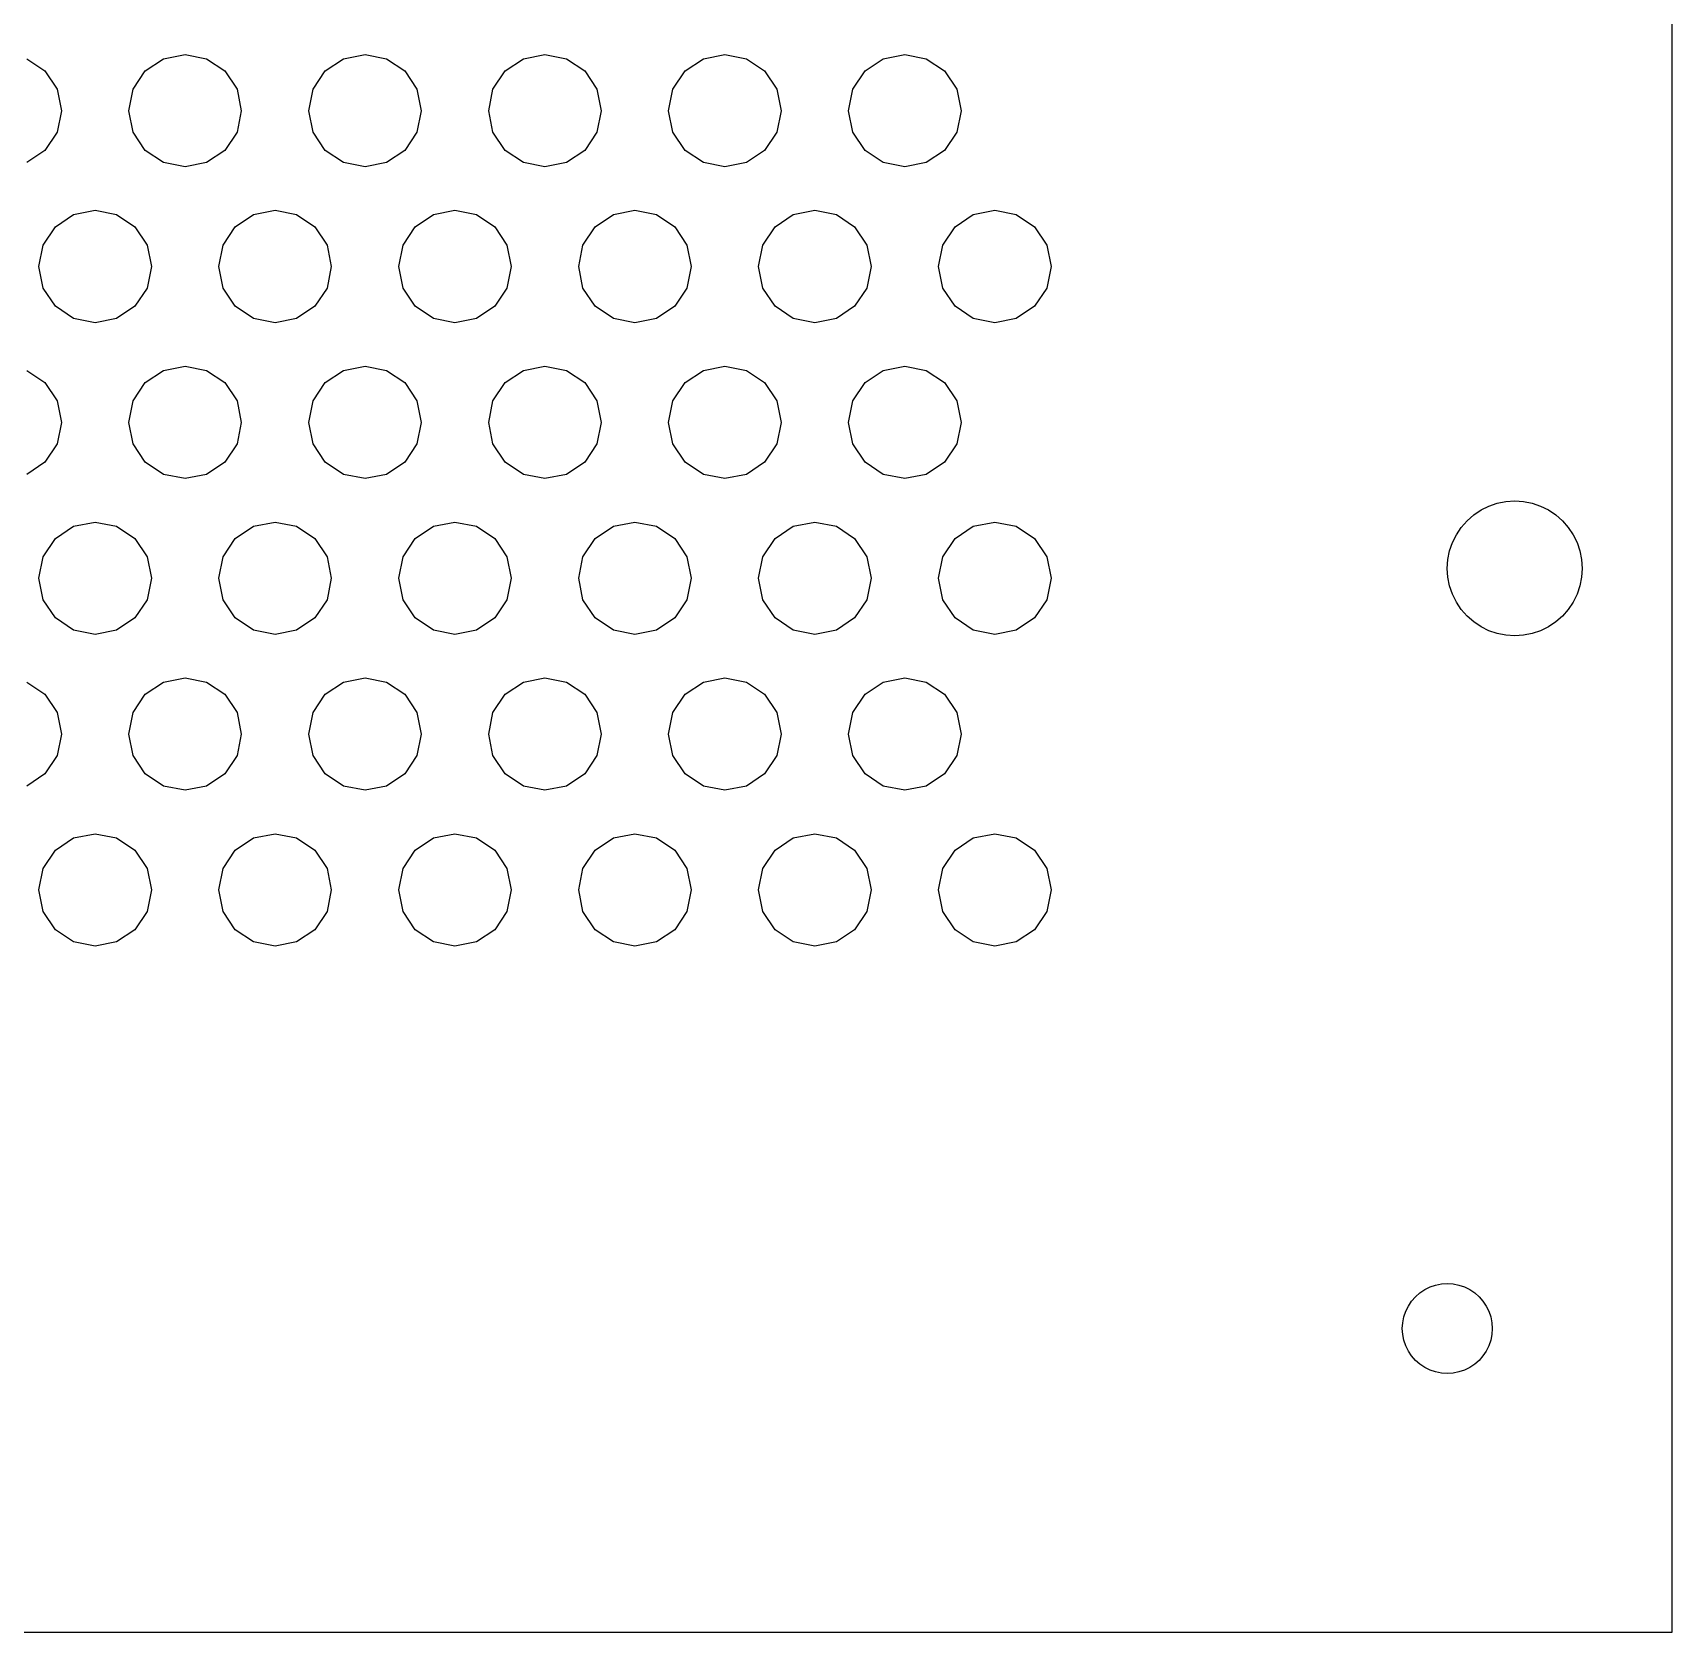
# Model space of a CAD drawing. Header units: metres. Extents: x 0 to 569, y 6 to 314.
# Drawn here: x 495.7 to 568.6, y 6 to 77.1 of the extents above; entities that cross this region are included whole.
import ezdxf

# ---------------------------------------------------------------- set-up
doc = ezdxf.new("R2010")
doc.units = ezdxf.units.M

msp = doc.modelspace()

# ---------------------------------------------------------------- linework, layer by layer
for p, q in [((568.62, 6), (568.62, 313.756)), ((495.457, 75.9507), (496.268, 75.4088)), ((500.732, 75.4088), (501.543, 75.9507)), ((501.543, 75.9507), (502.5, 76.141)), ((502.5, 76.141), (503.457, 75.9507)), ((503.457, 75.9507), (504.268, 75.4088)), ((508.732, 75.4088), (509.543, 75.9507)), ((509.543, 75.9507), (510.5, 76.141)), ((510.5, 76.141), (511.457, 75.9507)), ((511.457, 75.9507), (512.268, 75.4088)), ((516.732, 75.4088), (517.543, 75.9507)), ((517.543, 75.9507), (518.5, 76.141)), ((518.5, 76.141), (519.457, 75.9507)), ((519.457, 75.9507), (520.268, 75.4088)), ((524.732, 75.4088), (525.543, 75.9507)), ((525.543, 75.9507), (526.5, 76.141)), ((526.5, 76.141), (527.457, 75.9507)), ((527.457, 75.9507), (528.268, 75.4088)), ((532.732, 75.4088), (533.543, 75.9507)), ((533.543, 75.9507), (534.5, 76.141)), ((534.5, 76.141), (535.457, 75.9507)), ((535.457, 75.9507), (536.268, 75.4088)), ((496.268, 75.4088), (496.81, 74.5977)), ((500.19, 74.5977), (500.732, 75.4088)), ((504.268, 75.4088), (504.81, 74.5977)), ((508.19, 74.5977), (508.732, 75.4088)), ((512.268, 75.4088), (512.81, 74.5977)), ((516.19, 74.5977), (516.732, 75.4088)), ((520.268, 75.4088), (520.81, 74.5977)), ((524.19, 74.5977), (524.732, 75.4088)), ((528.268, 75.4088), (528.81, 74.5977)), ((532.19, 74.5977), (532.732, 75.4088)), ((536.268, 75.4088), (536.81, 74.5977)), ((496.81, 74.5977), (497, 73.641)), ((500, 73.641), (500.19, 74.5977)), ((504.81, 74.5977), (505, 73.641)), ((508, 73.641), (508.19, 74.5977)), ((512.81, 74.5977), (513, 73.641)), ((516, 73.641), (516.19, 74.5977)), ((520.81, 74.5977), (521, 73.641)), ((524, 73.641), (524.19, 74.5977)), ((528.81, 74.5977), (529, 73.641)), ((532, 73.641), (532.19, 74.5977)), ((536.81, 74.5977), (537, 73.641)), ((497, 73.641), (496.81, 72.6843)), ((500.19, 72.6843), (500, 73.641)), ((505, 73.641), (504.81, 72.6843)), ((508.19, 72.6843), (508, 73.641)), ((513, 73.641), (512.81, 72.6843)), ((516.19, 72.6843), (516, 73.641)), ((521, 73.641), (520.81, 72.6843)), ((524.19, 72.6843), (524, 73.641)), ((529, 73.641), (528.81, 72.6843)), ((532.19, 72.6843), (532, 73.641)), ((537, 73.641), (536.81, 72.6843)), ((496.81, 72.6843), (496.268, 71.8732)), ((500.732, 71.8732), (500.19, 72.6843)), ((504.81, 72.6843), (504.268, 71.8732)), ((508.732, 71.8732), (508.19, 72.6843)), ((512.81, 72.6843), (512.268, 71.8732)), ((516.732, 71.8732), (516.19, 72.6843)), ((520.81, 72.6843), (520.268, 71.8732)), ((524.732, 71.8732), (524.19, 72.6843)), ((528.81, 72.6843), (528.268, 71.8732)), ((532.732, 71.8732), (532.19, 72.6843)), ((536.81, 72.6843), (536.268, 71.8732)), ((496.268, 71.8732), (495.457, 71.3313)), ((501.543, 71.3313), (500.732, 71.8732)), ((504.268, 71.8732), (503.457, 71.3313)), ((509.543, 71.3313), (508.732, 71.8732)), ((512.268, 71.8732), (511.457, 71.3313)), ((517.543, 71.3313), (516.732, 71.8732)), ((520.268, 71.8732), (519.457, 71.3313)), ((525.543, 71.3313), (524.732, 71.8732)), ((528.268, 71.8732), (527.457, 71.3313)), ((533.543, 71.3313), (532.732, 71.8732)), ((536.268, 71.8732), (535.457, 71.3313)), ((502.5, 71.141), (501.543, 71.3313)), ((503.457, 71.3313), (502.5, 71.141)), ((510.5, 71.141), (509.543, 71.3313)), ((511.457, 71.3313), (510.5, 71.141)), ((518.5, 71.141), (517.543, 71.3313)), ((519.457, 71.3313), (518.5, 71.141)), ((526.5, 71.141), (525.543, 71.3313)), ((527.457, 71.3313), (526.5, 71.141)), ((534.5, 71.141), (533.543, 71.3313)), ((535.457, 71.3313), (534.5, 71.141)), ((496.732, 68.4806), (497.543, 69.0225)), ((497.543, 69.0225), (498.5, 69.2128)), ((498.5, 69.2128), (499.457, 69.0225)), ((499.457, 69.0225), (500.268, 68.4806)), ((504.732, 68.4806), (505.543, 69.0225)), ((505.543, 69.0225), (506.5, 69.2128)), ((506.5, 69.2128), (507.457, 69.0225)), ((507.457, 69.0225), (508.268, 68.4806)), ((512.732, 68.4806), (513.543, 69.0225)), ((513.543, 69.0225), (514.5, 69.2128)), ((514.5, 69.2128), (515.457, 69.0225)), ((515.457, 69.0225), (516.268, 68.4806)), ((520.732, 68.4806), (521.543, 69.0225)), ((521.543, 69.0225), (522.5, 69.2128)), ((522.5, 69.2128), (523.457, 69.0225)), ((523.457, 69.0225), (524.268, 68.4806)), ((528.732, 68.4806), (529.543, 69.0225)), ((529.543, 69.0225), (530.5, 69.2128)), ((530.5, 69.2128), (531.457, 69.0225)), ((531.457, 69.0225), (532.268, 68.4806)), ((536.732, 68.4806), (537.543, 69.0225)), ((537.543, 69.0225), (538.5, 69.2128)), ((538.5, 69.2128), (539.457, 69.0225)), ((539.457, 69.0225), (540.268, 68.4806)), ((496.19, 67.6695), (496.732, 68.4806)), ((500.268, 68.4806), (500.81, 67.6695)), ((504.19, 67.6695), (504.732, 68.4806)), ((508.268, 68.4806), (508.81, 67.6695)), ((512.19, 67.6695), (512.732, 68.4806)), ((516.268, 68.4806), (516.81, 67.6695)), ((520.19, 67.6695), (520.732, 68.4806)), ((524.268, 68.4806), (524.81, 67.6695)), ((528.19, 67.6695), (528.732, 68.4806)), ((532.268, 68.4806), (532.81, 67.6695)), ((536.19, 67.6695), (536.732, 68.4806)), ((540.268, 68.4806), (540.81, 67.6695)), ((496, 66.7128), (496.19, 67.6695)), ((500.81, 67.6695), (501, 66.7128)), ((504, 66.7128), (504.19, 67.6695)), ((508.81, 67.6695), (509, 66.7128)), ((512, 66.7128), (512.19, 67.6695)), ((516.81, 67.6695), (517, 66.7128)), ((520, 66.7128), (520.19, 67.6695)), ((524.81, 67.6695), (525, 66.7128)), ((528, 66.7128), (528.19, 67.6695)), ((532.81, 67.6695), (533, 66.7128)), ((536, 66.7128), (536.19, 67.6695)), ((540.81, 67.6695), (541, 66.7128)), ((496.19, 65.7561), (496, 66.7128)), ((501, 66.7128), (500.81, 65.7561)), ((504.19, 65.7561), (504, 66.7128)), ((509, 66.7128), (508.81, 65.7561)), ((512.19, 65.7561), (512, 66.7128)), ((517, 66.7128), (516.81, 65.7561)), ((520.19, 65.7561), (520, 66.7128)), ((525, 66.7128), (524.81, 65.7561)), ((528.19, 65.7561), (528, 66.7128)), ((533, 66.7128), (532.81, 65.7561)), ((536.19, 65.7561), (536, 66.7128)), ((541, 66.7128), (540.81, 65.7561)), ((496.732, 64.945), (496.19, 65.7561)), ((500.81, 65.7561), (500.268, 64.945)), ((504.732, 64.945), (504.19, 65.7561)), ((508.81, 65.7561), (508.268, 64.945)), ((512.732, 64.945), (512.19, 65.7561)), ((516.81, 65.7561), (516.268, 64.945)), ((520.732, 64.945), (520.19, 65.7561)), ((524.81, 65.7561), (524.268, 64.945)), ((528.732, 64.945), (528.19, 65.7561)), ((532.81, 65.7561), (532.268, 64.945)), ((536.732, 64.945), (536.19, 65.7561)), ((540.81, 65.7561), (540.268, 64.945)), ((497.543, 64.4031), (496.732, 64.945)), ((500.268, 64.945), (499.457, 64.4031)), ((505.543, 64.4031), (504.732, 64.945)), ((508.268, 64.945), (507.457, 64.4031)), ((513.543, 64.4031), (512.732, 64.945)), ((516.268, 64.945), (515.457, 64.4031)), ((521.543, 64.4031), (520.732, 64.945)), ((524.268, 64.945), (523.457, 64.4031)), ((529.543, 64.4031), (528.732, 64.945)), ((532.268, 64.945), (531.457, 64.4031)), ((537.543, 64.4031), (536.732, 64.945)), ((540.268, 64.945), (539.457, 64.4031)), ((498.5, 64.2128), (497.543, 64.4031)), ((499.457, 64.4031), (498.5, 64.2128)), ((506.5, 64.2128), (505.543, 64.4031)), ((507.457, 64.4031), (506.5, 64.2128)), ((514.5, 64.2128), (513.543, 64.4031)), ((515.457, 64.4031), (514.5, 64.2128)), ((522.5, 64.2128), (521.543, 64.4031)), ((523.457, 64.4031), (522.5, 64.2128)), ((530.5, 64.2128), (529.543, 64.4031)), ((531.457, 64.4031), (530.5, 64.2128)), ((538.5, 64.2128), (537.543, 64.4031)), ((539.457, 64.4031), (538.5, 64.2128)), ((495.457, 62.0943), (496.268, 61.5524)), ((500.732, 61.5524), (501.543, 62.0943)), ((501.543, 62.0943), (502.5, 62.2846)), ((502.5, 62.2846), (503.457, 62.0943)), ((503.457, 62.0943), (504.268, 61.5524)), ((508.732, 61.5524), (509.543, 62.0943)), ((509.543, 62.0943), (510.5, 62.2846)), ((510.5, 62.2846), (511.457, 62.0943)), ((511.457, 62.0943), (512.268, 61.5524)), ((516.732, 61.5524), (517.543, 62.0943)), ((517.543, 62.0943), (518.5, 62.2846)), ((518.5, 62.2846), (519.457, 62.0943)), ((519.457, 62.0943), (520.268, 61.5524)), ((524.732, 61.5524), (525.543, 62.0943)), ((525.543, 62.0943), (526.5, 62.2846)), ((526.5, 62.2846), (527.457, 62.0943)), ((527.457, 62.0943), (528.268, 61.5524)), ((532.732, 61.5524), (533.543, 62.0943)), ((533.543, 62.0943), (534.5, 62.2846)), ((534.5, 62.2846), (535.457, 62.0943)), ((535.457, 62.0943), (536.268, 61.5524)), ((496.268, 61.5524), (496.81, 60.7413)), ((500.19, 60.7413), (500.732, 61.5524)), ((504.268, 61.5524), (504.81, 60.7413)), ((508.19, 60.7413), (508.732, 61.5524)), ((512.268, 61.5524), (512.81, 60.7413)), ((516.19, 60.7413), (516.732, 61.5524)), ((520.268, 61.5524), (520.81, 60.7413)), ((524.19, 60.7413), (524.732, 61.5524)), ((528.268, 61.5524), (528.81, 60.7413)), ((532.19, 60.7413), (532.732, 61.5524)), ((536.268, 61.5524), (536.81, 60.7413)), ((496.81, 60.7413), (497, 59.7846)), ((500, 59.7846), (500.19, 60.7413)), ((504.81, 60.7413), (505, 59.7846)), ((508, 59.7846), (508.19, 60.7413)), ((512.81, 60.7413), (513, 59.7846)), ((516, 59.7846), (516.19, 60.7413)), ((520.81, 60.7413), (521, 59.7846)), ((524, 59.7846), (524.19, 60.7413)), ((528.81, 60.7413), (529, 59.7846)), ((532, 59.7846), (532.19, 60.7413)), ((536.81, 60.7413), (537, 59.7846)), ((497, 59.7846), (496.81, 58.8279)), ((500.19, 58.8279), (500, 59.7846)), ((505, 59.7846), (504.81, 58.8279)), ((508.19, 58.8279), (508, 59.7846)), ((513, 59.7846), (512.81, 58.8279)), ((516.19, 58.8279), (516, 59.7846)), ((521, 59.7846), (520.81, 58.8279)), ((524.19, 58.8279), (524, 59.7846)), ((529, 59.7846), (528.81, 58.8279)), ((532.19, 58.8279), (532, 59.7846)), ((537, 59.7846), (536.81, 58.8279)), ((496.81, 58.8279), (496.268, 58.0168)), ((500.732, 58.0168), (500.19, 58.8279)), ((504.81, 58.8279), (504.268, 58.0168)), ((508.732, 58.0168), (508.19, 58.8279)), ((512.81, 58.8279), (512.268, 58.0168)), ((516.732, 58.0168), (516.19, 58.8279)), ((520.81, 58.8279), (520.268, 58.0168)), ((524.732, 58.0168), (524.19, 58.8279)), ((528.81, 58.8279), (528.268, 58.0168)), ((532.732, 58.0168), (532.19, 58.8279)), ((536.81, 58.8279), (536.268, 58.0168)), ((496.268, 58.0168), (495.457, 57.4749)), ((501.543, 57.4749), (500.732, 58.0168)), ((504.268, 58.0168), (503.457, 57.4749)), ((509.543, 57.4749), (508.732, 58.0168)), ((512.268, 58.0168), (511.457, 57.4749)), ((517.543, 57.4749), (516.732, 58.0168)), ((520.268, 58.0168), (519.457, 57.4749)), ((525.543, 57.4749), (524.732, 58.0168)), ((528.268, 58.0168), (527.457, 57.4749)), ((533.543, 57.4749), (532.732, 58.0168)), ((536.268, 58.0168), (535.457, 57.4749)), ((502.5, 57.2846), (501.543, 57.4749)), ((503.457, 57.4749), (502.5, 57.2846)), ((510.5, 57.2846), (509.543, 57.4749)), ((511.457, 57.4749), (510.5, 57.2846)), ((518.5, 57.2846), (517.543, 57.4749)), ((519.457, 57.4749), (518.5, 57.2846)), ((526.5, 57.2846), (525.543, 57.4749)), ((527.457, 57.4749), (526.5, 57.2846)), ((534.5, 57.2846), (533.543, 57.4749)), ((535.457, 57.4749), (534.5, 57.2846)), ((560.472, 56.0643), (560.844, 56.1904)), ((560.844, 56.1904), (561.228, 56.267)), ((561.228, 56.267), (561.62, 56.2927)), ((561.62, 56.2927), (562.012, 56.267)), ((562.012, 56.267), (562.396, 56.1904)), ((562.396, 56.1904), (562.768, 56.0643)), ((559.24, 55.119), (559.499, 55.414)), ((559.499, 55.414), (559.794, 55.6727)), ((559.794, 55.6727), (560.12, 55.8907)), ((560.12, 55.8907), (560.472, 56.0643)), ((562.768, 56.0643), (563.12, 55.8907)), ((563.12, 55.8907), (563.446, 55.6727)), ((563.446, 55.6727), (563.741, 55.414)), ((563.741, 55.414), (564, 55.119)), ((496.732, 54.6242), (497.543, 55.1661)), ((497.543, 55.1661), (498.5, 55.3564)), ((498.5, 55.3564), (499.457, 55.1661)), ((499.457, 55.1661), (500.268, 54.6242)), ((504.732, 54.6242), (505.543, 55.1661)), ((505.543, 55.1661), (506.5, 55.3564)), ((506.5, 55.3564), (507.457, 55.1661)), ((507.457, 55.1661), (508.268, 54.6242)), ((512.732, 54.6242), (513.543, 55.1661)), ((513.543, 55.1661), (514.5, 55.3564)), ((514.5, 55.3564), (515.457, 55.1661)), ((515.457, 55.1661), (516.268, 54.6242)), ((520.732, 54.6242), (521.543, 55.1661)), ((521.543, 55.1661), (522.5, 55.3564)), ((522.5, 55.3564), (523.457, 55.1661)), ((523.457, 55.1661), (524.268, 54.6242)), ((528.732, 54.6242), (529.543, 55.1661)), ((529.543, 55.1661), (530.5, 55.3564)), ((530.5, 55.3564), (531.457, 55.1661)), ((531.457, 55.1661), (532.268, 54.6242)), ((536.732, 54.6242), (537.543, 55.1661)), ((537.543, 55.1661), (538.5, 55.3564)), ((538.5, 55.3564), (539.457, 55.1661)), ((539.457, 55.1661), (540.268, 54.6242)), ((558.848, 54.4407), (559.022, 54.7927)), ((559.022, 54.7927), (559.24, 55.119)), ((564, 55.119), (564.218, 54.7927)), ((564.218, 54.7927), (564.392, 54.4407)), ((496.19, 53.8131), (496.732, 54.6242)), ((500.268, 54.6242), (500.81, 53.8131)), ((504.19, 53.8131), (504.732, 54.6242)), ((508.268, 54.6242), (508.81, 53.8131)), ((512.19, 53.8131), (512.732, 54.6242)), ((516.268, 54.6242), (516.81, 53.8131)), ((520.19, 53.8131), (520.732, 54.6242)), ((524.268, 54.6242), (524.81, 53.8131)), ((528.19, 53.8131), (528.732, 54.6242)), ((532.268, 54.6242), (532.81, 53.8131)), ((536.19, 53.8131), (536.732, 54.6242)), ((540.268, 54.6242), (540.81, 53.8131)), ((558.646, 53.6842), (558.722, 54.0691)), ((558.722, 54.0691), (558.848, 54.4407)), ((564.392, 54.4407), (564.518, 54.0691)), ((564.518, 54.0691), (564.594, 53.6842)), ((496, 52.8564), (496.19, 53.8131)), ((500.81, 53.8131), (501, 52.8564)), ((504, 52.8564), (504.19, 53.8131)), ((508.81, 53.8131), (509, 52.8564)), ((512, 52.8564), (512.19, 53.8131)), ((516.81, 53.8131), (517, 52.8564)), ((520, 52.8564), (520.19, 53.8131)), ((524.81, 53.8131), (525, 52.8564)), ((528, 52.8564), (528.19, 53.8131)), ((532.81, 53.8131), (533, 52.8564)), ((536, 52.8564), (536.19, 53.8131)), ((540.81, 53.8131), (541, 52.8564)), ((558.62, 53.2927), (558.646, 53.6842)), ((558.646, 52.9011), (558.62, 53.2927)), ((564.594, 53.6842), (564.62, 53.2927)), ((564.62, 53.2927), (564.594, 52.9011)), ((496.19, 51.8997), (496, 52.8564)), ((501, 52.8564), (500.81, 51.8997)), ((504.19, 51.8997), (504, 52.8564)), ((509, 52.8564), (508.81, 51.8997)), ((512.19, 51.8997), (512, 52.8564)), ((517, 52.8564), (516.81, 51.8997)), ((520.19, 51.8997), (520, 52.8564)), ((525, 52.8564), (524.81, 51.8997)), ((528.19, 51.8997), (528, 52.8564)), ((533, 52.8564), (532.81, 51.8997)), ((536.19, 51.8997), (536, 52.8564)), ((541, 52.8564), (540.81, 51.8997)), ((558.722, 52.5162), (558.646, 52.9011)), ((558.848, 52.1446), (558.722, 52.5162)), ((564.518, 52.5162), (564.392, 52.1446)), ((564.594, 52.9011), (564.518, 52.5162)), ((496.732, 51.0886), (496.19, 51.8997)), ((500.81, 51.8997), (500.268, 51.0886)), ((504.732, 51.0886), (504.19, 51.8997)), ((508.81, 51.8997), (508.268, 51.0886)), ((512.732, 51.0886), (512.19, 51.8997)), ((516.81, 51.8997), (516.268, 51.0886)), ((520.732, 51.0886), (520.19, 51.8997)), ((524.81, 51.8997), (524.268, 51.0886)), ((528.732, 51.0886), (528.19, 51.8997)), ((532.81, 51.8997), (532.268, 51.0886)), ((536.732, 51.0886), (536.19, 51.8997)), ((540.81, 51.8997), (540.268, 51.0886)), ((559.022, 51.7927), (558.848, 52.1446)), ((559.24, 51.4664), (559.022, 51.7927)), ((564.218, 51.7927), (564, 51.4664)), ((564.392, 52.1446), (564.218, 51.7927)), ((497.543, 50.5467), (496.732, 51.0886)), ((500.268, 51.0886), (499.457, 50.5467)), ((505.543, 50.5467), (504.732, 51.0886)), ((508.268, 51.0886), (507.457, 50.5467)), ((513.543, 50.5467), (512.732, 51.0886)), ((516.268, 51.0886), (515.457, 50.5467)), ((521.543, 50.5467), (520.732, 51.0886)), ((524.268, 51.0886), (523.457, 50.5467)), ((529.543, 50.5467), (528.732, 51.0886)), ((532.268, 51.0886), (531.457, 50.5467)), ((537.543, 50.5467), (536.732, 51.0886)), ((540.268, 51.0886), (539.457, 50.5467)), ((559.499, 51.1714), (559.24, 51.4664)), ((559.794, 50.9126), (559.499, 51.1714)), ((563.741, 51.1714), (563.446, 50.9126)), ((564, 51.4664), (563.741, 51.1714)), ((498.5, 50.3564), (497.543, 50.5467)), ((499.457, 50.5467), (498.5, 50.3564)), ((506.5, 50.3564), (505.543, 50.5467)), ((507.457, 50.5467), (506.5, 50.3564)), ((514.5, 50.3564), (513.543, 50.5467)), ((515.457, 50.5467), (514.5, 50.3564)), ((522.5, 50.3564), (521.543, 50.5467)), ((523.457, 50.5467), (522.5, 50.3564)), ((530.5, 50.3564), (529.543, 50.5467)), ((531.457, 50.5467), (530.5, 50.3564)), ((538.5, 50.3564), (537.543, 50.5467)), ((539.457, 50.5467), (538.5, 50.3564)), ((560.12, 50.6946), (559.794, 50.9126)), ((560.472, 50.521), (560.12, 50.6946)), ((560.844, 50.3949), (560.472, 50.521)), ((561.228, 50.3183), (560.844, 50.3949)), ((561.62, 50.2927), (561.228, 50.3183)), ((562.012, 50.3183), (561.62, 50.2927)), ((562.396, 50.3949), (562.012, 50.3183)), ((562.768, 50.521), (562.396, 50.3949)), ((563.12, 50.6946), (562.768, 50.521)), ((563.446, 50.9126), (563.12, 50.6946)), ((495.457, 48.2379), (496.268, 47.696)), ((500.732, 47.696), (501.543, 48.2379)), ((501.543, 48.2379), (502.5, 48.4282)), ((502.5, 48.4282), (503.457, 48.2379)), ((503.457, 48.2379), (504.268, 47.696)), ((508.732, 47.696), (509.543, 48.2379)), ((509.543, 48.2379), (510.5, 48.4282)), ((510.5, 48.4282), (511.457, 48.2379)), ((511.457, 48.2379), (512.268, 47.696)), ((516.732, 47.696), (517.543, 48.2379)), ((517.543, 48.2379), (518.5, 48.4282)), ((518.5, 48.4282), (519.457, 48.2379)), ((519.457, 48.2379), (520.268, 47.696)), ((524.732, 47.696), (525.543, 48.2379)), ((525.543, 48.2379), (526.5, 48.4282)), ((526.5, 48.4282), (527.457, 48.2379)), ((527.457, 48.2379), (528.268, 47.696)), ((532.732, 47.696), (533.543, 48.2379)), ((533.543, 48.2379), (534.5, 48.4282)), ((534.5, 48.4282), (535.457, 48.2379)), ((535.457, 48.2379), (536.268, 47.696)), ((496.268, 47.696), (496.81, 46.8849)), ((500.19, 46.8849), (500.732, 47.696)), ((504.268, 47.696), (504.81, 46.8849)), ((508.19, 46.8849), (508.732, 47.696)), ((512.268, 47.696), (512.81, 46.8849)), ((516.19, 46.8849), (516.732, 47.696)), ((520.268, 47.696), (520.81, 46.8849)), ((524.19, 46.8849), (524.732, 47.696)), ((528.268, 47.696), (528.81, 46.8849)), ((532.19, 46.8849), (532.732, 47.696)), ((536.268, 47.696), (536.81, 46.8849)), ((496.81, 46.8849), (497, 45.9282)), ((500, 45.9282), (500.19, 46.8849)), ((504.81, 46.8849), (505, 45.9282)), ((508, 45.9282), (508.19, 46.8849)), ((512.81, 46.8849), (513, 45.9282)), ((516, 45.9282), (516.19, 46.8849)), ((520.81, 46.8849), (521, 45.9282)), ((524, 45.9282), (524.19, 46.8849)), ((528.81, 46.8849), (529, 45.9282)), ((532, 45.9282), (532.19, 46.8849)), ((536.81, 46.8849), (537, 45.9282)), ((497, 45.9282), (496.81, 44.9715)), ((500.19, 44.9715), (500, 45.9282)), ((505, 45.9282), (504.81, 44.9715)), ((508.19, 44.9715), (508, 45.9282)), ((513, 45.9282), (512.81, 44.9715)), ((516.19, 44.9715), (516, 45.9282)), ((521, 45.9282), (520.81, 44.9715)), ((524.19, 44.9715), (524, 45.9282)), ((529, 45.9282), (528.81, 44.9715)), ((532.19, 44.9715), (532, 45.9282)), ((537, 45.9282), (536.81, 44.9715)), ((496.81, 44.9715), (496.268, 44.1604)), ((500.732, 44.1604), (500.19, 44.9715)), ((504.81, 44.9715), (504.268, 44.1604)), ((508.732, 44.1604), (508.19, 44.9715)), ((512.81, 44.9715), (512.268, 44.1604)), ((516.732, 44.1604), (516.19, 44.9715)), ((520.81, 44.9715), (520.268, 44.1604)), ((524.732, 44.1604), (524.19, 44.9715)), ((528.81, 44.9715), (528.268, 44.1604)), ((532.732, 44.1604), (532.19, 44.9715)), ((536.81, 44.9715), (536.268, 44.1604)), ((496.268, 44.1604), (495.457, 43.6185)), ((501.543, 43.6185), (500.732, 44.1604)), ((504.268, 44.1604), (503.457, 43.6185)), ((509.543, 43.6185), (508.732, 44.1604)), ((512.268, 44.1604), (511.457, 43.6185)), ((517.543, 43.6185), (516.732, 44.1604)), ((520.268, 44.1604), (519.457, 43.6185)), ((525.543, 43.6185), (524.732, 44.1604)), ((528.268, 44.1604), (527.457, 43.6185)), ((533.543, 43.6185), (532.732, 44.1604)), ((536.268, 44.1604), (535.457, 43.6185)), ((502.5, 43.4282), (501.543, 43.6185)), ((503.457, 43.6185), (502.5, 43.4282)), ((510.5, 43.4282), (509.543, 43.6185)), ((511.457, 43.6185), (510.5, 43.4282)), ((518.5, 43.4282), (517.543, 43.6185)), ((519.457, 43.6185), (518.5, 43.4282)), ((526.5, 43.4282), (525.543, 43.6185)), ((527.457, 43.6185), (526.5, 43.4282)), ((534.5, 43.4282), (533.543, 43.6185)), ((535.457, 43.6185), (534.5, 43.4282)), ((496.732, 40.7678), (497.543, 41.3097)), ((497.543, 41.3097), (498.5, 41.5)), ((498.5, 41.5), (499.457, 41.3097)), ((499.457, 41.3097), (500.268, 40.7678)), ((504.732, 40.7678), (505.543, 41.3097)), ((505.543, 41.3097), (506.5, 41.5)), ((506.5, 41.5), (507.457, 41.3097)), ((507.457, 41.3097), (508.268, 40.7678)), ((512.732, 40.7678), (513.543, 41.3097)), ((513.543, 41.3097), (514.5, 41.5)), ((514.5, 41.5), (515.457, 41.3097)), ((515.457, 41.3097), (516.268, 40.7678)), ((520.732, 40.7678), (521.543, 41.3097)), ((521.543, 41.3097), (522.5, 41.5)), ((522.5, 41.5), (523.457, 41.3097)), ((523.457, 41.3097), (524.268, 40.7678)), ((528.732, 40.7678), (529.543, 41.3097)), ((529.543, 41.3097), (530.5, 41.5)), ((530.5, 41.5), (531.457, 41.3097)), ((531.457, 41.3097), (532.268, 40.7678)), ((536.732, 40.7678), (537.543, 41.3097)), ((537.543, 41.3097), (538.5, 41.5)), ((538.5, 41.5), (539.457, 41.3097)), ((539.457, 41.3097), (540.268, 40.7678)), ((496.19, 39.9567), (496.732, 40.7678)), ((500.268, 40.7678), (500.81, 39.9567)), ((504.19, 39.9567), (504.732, 40.7678)), ((508.268, 40.7678), (508.81, 39.9567)), ((512.19, 39.9567), (512.732, 40.7678)), ((516.268, 40.7678), (516.81, 39.9567)), ((520.19, 39.9567), (520.732, 40.7678)), ((524.268, 40.7678), (524.81, 39.9567)), ((528.19, 39.9567), (528.732, 40.7678)), ((532.268, 40.7678), (532.81, 39.9567)), ((536.19, 39.9567), (536.732, 40.7678)), ((540.268, 40.7678), (540.81, 39.9567)), ((496, 39), (496.19, 39.9567)), ((500.81, 39.9567), (501, 39)), ((504, 39), (504.19, 39.9567)), ((508.81, 39.9567), (509, 39)), ((512, 39), (512.19, 39.9567)), ((516.81, 39.9567), (517, 39)), ((520, 39), (520.19, 39.9567)), ((524.81, 39.9567), (525, 39)), ((528, 39), (528.19, 39.9567)), ((532.81, 39.9567), (533, 39)), ((536, 39), (536.19, 39.9567)), ((540.81, 39.9567), (541, 39)), ((496.19, 38.0433), (496, 39)), ((501, 39), (500.81, 38.0433)), ((504.19, 38.0433), (504, 39)), ((509, 39), (508.81, 38.0433)), ((512.19, 38.0433), (512, 39)), ((517, 39), (516.81, 38.0433)), ((520.19, 38.0433), (520, 39)), ((525, 39), (524.81, 38.0433)), ((528.19, 38.0433), (528, 39)), ((533, 39), (532.81, 38.0433)), ((536.19, 38.0433), (536, 39)), ((541, 39), (540.81, 38.0433)), ((496.732, 37.2322), (496.19, 38.0433)), ((500.81, 38.0433), (500.268, 37.2322)), ((504.732, 37.2322), (504.19, 38.0433)), ((508.81, 38.0433), (508.268, 37.2322)), ((512.732, 37.2322), (512.19, 38.0433)), ((516.81, 38.0433), (516.268, 37.2322)), ((520.732, 37.2322), (520.19, 38.0433)), ((524.81, 38.0433), (524.268, 37.2322)), ((528.732, 37.2322), (528.19, 38.0433)), ((532.81, 38.0433), (532.268, 37.2322)), ((536.732, 37.2322), (536.19, 38.0433)), ((540.81, 38.0433), (540.268, 37.2322)), ((497.543, 36.6903), (496.732, 37.2322)), ((500.268, 37.2322), (499.457, 36.6903)), ((505.543, 36.6903), (504.732, 37.2322)), ((508.268, 37.2322), (507.457, 36.6903)), ((513.543, 36.6903), (512.732, 37.2322)), ((516.268, 37.2322), (515.457, 36.6903)), ((521.543, 36.6903), (520.732, 37.2322)), ((524.268, 37.2322), (523.457, 36.6903)), ((529.543, 36.6903), (528.732, 37.2322)), ((532.268, 37.2322), (531.457, 36.6903)), ((537.543, 36.6903), (536.732, 37.2322)), ((540.268, 37.2322), (539.457, 36.6903)), ((498.5, 36.5), (497.543, 36.6903)), ((499.457, 36.6903), (498.5, 36.5)), ((506.5, 36.5), (505.543, 36.6903)), ((507.457, 36.6903), (506.5, 36.5)), ((514.5, 36.5), (513.543, 36.6903)), ((515.457, 36.6903), (514.5, 36.5)), ((522.5, 36.5), (521.543, 36.6903)), ((523.457, 36.6903), (522.5, 36.5)), ((530.5, 36.5), (529.543, 36.6903)), ((531.457, 36.6903), (530.5, 36.5)), ((538.5, 36.5), (537.543, 36.6903)), ((539.457, 36.6903), (538.5, 36.5)), ((557.402, 21.0867), (557.62, 21.232)), ((557.62, 21.232), (557.855, 21.3477)), ((557.855, 21.3477), (558.102, 21.4318)), ((558.102, 21.4318), (558.359, 21.4829)), ((558.359, 21.4829), (558.62, 21.5)), ((558.62, 21.5), (558.881, 21.4829)), ((558.881, 21.4829), (559.138, 21.4318)), ((559.138, 21.4318), (559.385, 21.3477)), ((559.385, 21.3477), (559.62, 21.232)), ((559.62, 21.232), (559.838, 21.0867)), ((556.772, 20.2654), (556.888, 20.5)), ((556.888, 20.5), (557.033, 20.7175)), ((557.033, 20.7175), (557.206, 20.9142)), ((557.206, 20.9142), (557.402, 21.0867)), ((559.838, 21.0867), (560.034, 20.9142)), ((560.034, 20.9142), (560.207, 20.7175)), ((560.207, 20.7175), (560.352, 20.5)), ((560.352, 20.5), (560.468, 20.2654)), ((556.62, 19.5), (556.637, 19.761)), ((556.637, 19.761), (556.688, 20.0176)), ((556.688, 20.0176), (556.772, 20.2654)), ((560.468, 20.2654), (560.552, 20.0176)), ((560.552, 20.0176), (560.603, 19.761)), ((560.603, 19.761), (560.62, 19.5)), ((556.637, 19.2389), (556.62, 19.5)), ((556.688, 18.9824), (556.637, 19.2389)), ((556.772, 18.7346), (556.688, 18.9824)), ((560.552, 18.9824), (560.468, 18.7346)), ((560.603, 19.2389), (560.552, 18.9824)), ((560.62, 19.5), (560.603, 19.2389)), ((556.888, 18.5), (556.772, 18.7346)), ((557.033, 18.2825), (556.888, 18.5)), ((557.206, 18.0858), (557.033, 18.2825)), ((560.207, 18.2825), (560.034, 18.0858)), ((560.352, 18.5), (560.207, 18.2825)), ((560.468, 18.7346), (560.352, 18.5)), ((557.402, 17.9133), (557.206, 18.0858)), ((557.62, 17.7679), (557.402, 17.9133)), ((557.855, 17.6522), (557.62, 17.7679)), ((558.102, 17.5681), (557.855, 17.6522)), ((558.359, 17.5171), (558.102, 17.5681)), ((558.62, 17.5), (558.359, 17.5171)), ((558.881, 17.5171), (558.62, 17.5)), ((559.138, 17.5681), (558.881, 17.5171)), ((559.385, 17.6522), (559.138, 17.5681)), ((559.62, 17.7679), (559.385, 17.6522)), ((559.838, 17.9133), (559.62, 17.7679)), ((560.034, 18.0858), (559.838, 17.9133)), ((0, 6), (568.62, 6))]:
    msp.add_line(p, q)

doc.saveas('drawing.dxf')
